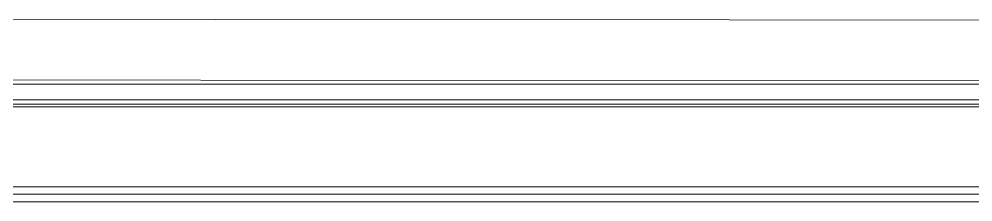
# Model space of a CAD drawing. Header units: millimetres. Extents: x 33157 to 59611, y -29750 to 1750.
# Drawn here: x 54352.27 to 54364.86, y -3110.02 to -3107.61 of the extents above; entities that cross this region are included whole.
import ezdxf

# ---------------------------------------------------------------- set-up
doc = ezdxf.new("R2010")
doc.units = ezdxf.units.MM
doc.layers.get('0').update_dxf_attribs({"lineweight": 18})

msp = doc.modelspace()

# ---------------------------------------------------------------- linework, layer by layer
at = {"lineweight": 9}
for points in [[(54348.091, -3107.611), (54348.091, -3107.611), (54375.189, -3107.63), (54375.189, -3107.63)], [(54348.091, -3108.412), (54348.091, -3108.412), (54374.388, -3108.431), (54374.388, -3108.431)], [(54374.388, -3108.469), (54374.388, -3108.469), (54325.491, -3108.469), (54325.491, -3108.469)], [(54321.832, -3108.676), (54321.832, -3108.676), (54374.369, -3108.676), (54374.369, -3108.676)], [(54374.265, -3108.771), (54374.265, -3108.771), (54321.907, -3108.771), (54321.907, -3108.771)], [(54321.916, -3108.733), (54321.916, -3108.733), (54374.265, -3108.733), (54374.265, -3108.733)], [(54321.209, -3109.827), (54321.209, -3109.827), (54374.972, -3109.827), (54374.972, -3109.827)], [(54321.294, -3109.921), (54321.294, -3109.921), (54374.888, -3109.921), (54374.888, -3109.921)], [(54321.2, -3110.025), (54321.2, -3110.025), (54374.982, -3110.025), (54374.982, -3110.025)]]:
    msp.add_open_spline(points, degree=3, dxfattribs=at)

doc.saveas('drawing.dxf')
